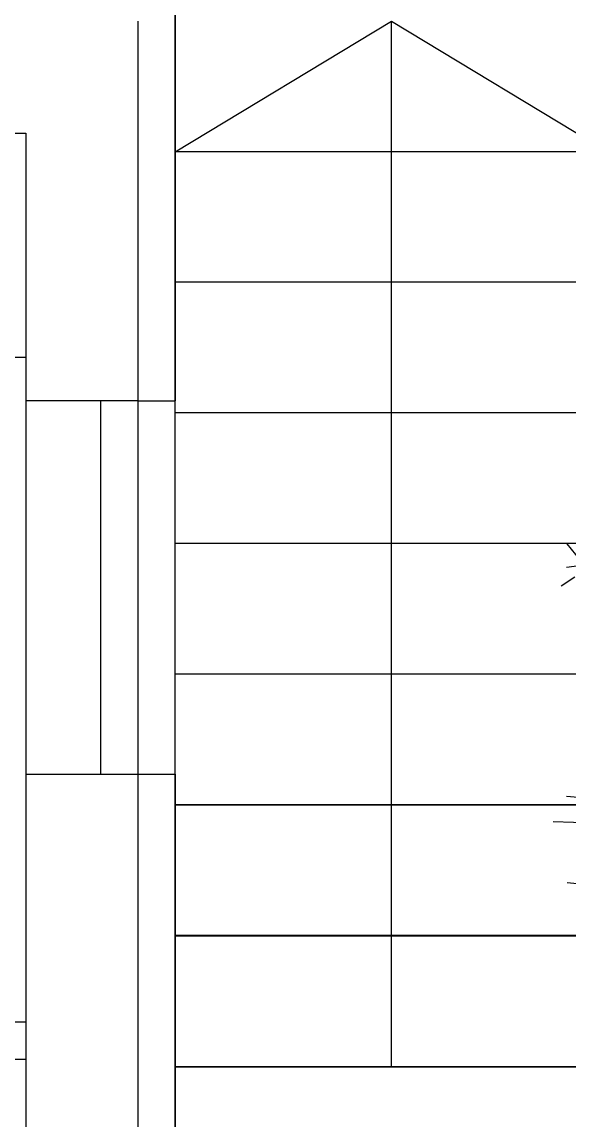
# Model space of a CAD drawing. Header units: millimetres. Extents: x 465413 to 948826, y 2516576 to 3795663.
# Drawn here: x 884245 to 885709, y 2793799 to 2796740 of the extents above; entities that cross this region are included whole.
import ezdxf

# ---------------------------------------------------------------- set-up
doc = ezdxf.new("R2010")
doc.units = ezdxf.units.MM
for name, color, linetype in [('MUR-POH', 64, 'Continuous'), ('MUR_POH', 64, 'Continuous'), ('MUR_REZ', 3, 'Continuous'), ('NAB_ZAR', 14, 'Continuous')]:
    doc.layers.add(name, color=color, linetype=linetype)

# ---------------------------------------------------------------- blocks, each defined once
blk = doc.blocks.new('TREE_P~1')
at = {"color": 0, "linetype": 'ByBlock'}
for p, q in [((-91, 617), (-146, 823)), ((-144, 815), (-141, 678)), ((-144, 785), (-67, 675)), ((88, 731), (13, 620)), ((68, 497), (88, 731)), ((88, 731), (145, 597)), ((-74, 518), (-92, 615)), ((227, 448), (396, 643)), ((396, 643), (233, 575)), ((356, 462), (396, 643)), ((396, 643), (356, 462)), ((58, 51), (61, 490)), ((-686, 433), (-460, 411)), ((-411, 286), (-686, 433)), ((-683, 433), (-557, 280)), ((-25, 213), (-158, 402)), ((-155, 398), (-23, 279)), ((-144, 381), (-86, 225)), ((58, 51), (227, 439)), ((227, 439), (227, 439)), ((-70, 138), (-396, 279)), ((531, 301), (300, 239)), ((301, 157), (531, 301)), ((531, 301), (386, 139)), ((-587, 150), (-847, 156)), ((-838, 156), (-686, 209)), ((-830, 158), (-686, 104)), ((-454, 136), (-580, 144)), ((58, 51), (-25, 213)), ((58, 51), (301, 157)), ((68, 53), (735, 131)), ((735, 131), (964, 180)), ((955, 178), (762, 184)), ((953, 178), (804, 94)), ((58, 51), (-265, -257)), ((-75, 14), (-259, -53)), ((58, 51), (49, -99)), ((58, 51), (68, 53)), ((68, 53), (70, 55)), ((70, 55), (124, 4)), ((342, 14), (483, 8)), ((449, 9), (666, -79)), ((642, -75), (541, 21)), ((-259, -53), (-528, -153)), ((-519, -150), (-412, -35)), ((46, -196), (7, -102)), ((49, -99), (41, -212)), ((41, -205), (92, -109)), ((129, -57), (273, -223)), ((663, -78), (489, -55)), ((-515, -148), (-337, -147)), ((272, -229), (376, -379)), ((-277, -256), (-593, -450)), ((-587, -447), (-440, -272)), ((-80, -354), (-204, -503)), ((104, -354), (129, -446)), ((379, -386), (264, -311)), ((378, -381), (343, -249)), ((-560, -430), (-329, -360)), ((-204, -504), (-64, -427)), ((-203, -502), (-165, -368)), ((129, -446), (167, -623)), ((167, -623), (187, -469)), ((164, -610), (84, -507))]:
    blk.add_line(p, q, dxfattribs=at)
for centre, radius, start, end in [((621, 817), 639, 140.563, 197.8988), ((-346, 896), 575, 328.6458, 34.5329), ((265, 966), 498, 170.3029, 215.3262), ((-373, 767), 319, 343.2534, 62.5239), ((608, 493), 384, 77.7318, 167.6805), ((208, 924), 485, 287.7269, 353.3689), ((-832, 148), 455, 35.1725, 122.5976), ((55, 507), 315, 161.4501, 243.415), ((-406, 259), 384, 2.9136, 65.0019), ((-512, 1038), 759, 221.8384, 266.6027), ((590, 202), 293, 55.2824, 172.6291), ((430, 464), 328, 262.2896, 356.2544), ((966, 46), 246, 51.1111, 145.9654), ((865, 380), 292, 257.8549, 330.7421), ((-772, -49), 272, 71.6414, 139.5892), ((-803, 480), 394, 243.5199, 287.2599), ((-249, -205), 350, 44.3837, 127.1057), ((-389, -2096), 2171, 79.6239, 91.8656), ((202, -190), 210, 354.7987, 111.9005), ((100, -333), 335, 21.6922, 85.2277), ((578, -268), 292, 21.4559, 97.3107), ((-396, -415), 380, 92.4489, 147.0817), ((34, -216), 118, 103.4106, 268.148), ((46, -217), 118, 262.5922, 66.6581), ((746, 150), 329, 218.6232, 288.4099), ((-577, 134), 369, 248.0932, 310.529), ((-299, -859), 603, 103.499, 156.8265), ((490, -290), 227, 185.1842, 278.9266), ((229, -522), 296, 1.4924, 67.3597), ((-812, -49), 574, 265.8156, 327.2626), ((-91, -572), 217, 109.8936, 199.3062), ((-275, -434), 211, 264.4232, 2.0221), ((41, -678), 255, 337.3115, 55.0978), ((257, -587), 190, 155.1092, 275.9038)]:
    blk.add_arc(centre, radius, start, end, dxfattribs=at)

msp = doc.modelspace()

# ---------------------------------------------------------------- linework, layer by layer
at = {"layer": 'MUR-POH', "color": 252}
for p, q in [((885703.4, 2795342), (885749.7, 2795285)), ((885749.7, 2795285), (885702, 2795279.4)), ((885724.6, 2795253.1), (885687.8, 2795229.3)), ((885837.9, 2794655), (885702.1, 2794665.4)), ((885787.9, 2794593.8), (885667, 2794598.2)), ((885813.6, 2794423.3), (885703.9, 2794434.7))]:
    msp.add_line(p, q, dxfattribs=at)
at = {"layer": 'MUR-POH', "color": 1}
for points in [[(884654.8, 2796392.2), (885233.8, 2796742.2), (885812.8, 2796392.2)], [(885233.8, 2793939.7), (885233.8, 2796742.2)], [(885812.8, 2796392.2), (884654.8, 2796392.2)], [(885812.8, 2796043.4), (884654.8, 2796043.4)], [(885812.8, 2795693.4), (884654.8, 2795693.4)], [(885812.8, 2795343.4), (884654.8, 2795343.4)], [(885812.8, 2794993.4), (884654.8, 2794993.4)], [(885812.8, 2794643.4), (884654.8, 2794643.4)], [(885812.8, 2794642.2), (884654.8, 2794642.2)], [(885812.8, 2794293.4), (884654.8, 2794293.4)], [(885812.8, 2794292.2), (884654.8, 2794292.2)], [(885812.8, 2793942.2), (884654.8, 2793942.2)], [(885812.8, 2793941), (884654.8, 2793941)]]:
    msp.add_lwpolyline(points, dxfattribs=at)
at = {"layer": 'MUR_POH'}
for p, q in [((884654.8, 2795725.7), (884654.8, 2796842.2)), ((884654.8, 2795725.7), (884654.8, 2796842.2)), ((884654.8, 2793445.5), (884654.8, 2794725.7)), ((884654.8, 2793445.5), (884654.8, 2794725.7))]:
    msp.add_line(p, q, dxfattribs=at)
at = {"layer": 'MUR_POH', "flags": 128}
for points in [[(884654.8, 2796842.2), (884654.8, 2795725.7)], [(884654.8, 2796842.2), (884654.8, 2795725.7)], [(884254.8, 2795725.7), (884254.8, 2794725.7)], [(884454.8, 2795725.7), (884454.8, 2794725.7)], [(884554.8, 2795725.7), (884654.8, 2795725.7)], [(884554.8, 2795725.7), (884554.8, 2794725.7)], [(884554.8, 2795725.7), (884654.8, 2795725.7)], [(884654.8, 2794725.7), (884654.8, 2795725.7)], [(884654.8, 2794725.7), (884654.8, 2795725.7)], [(884554.8, 2794725.7), (884654.8, 2794725.7)], [(884554.8, 2794725.7), (884654.8, 2794725.7)], [(884654.8, 2794725.7), (884654.8, 2793445.5)], [(884654.8, 2794725.7), (884654.8, 2793445.5)]]:
    msp.add_lwpolyline(points, dxfattribs=at)
at = {"layer": 'MUR_REZ'}
for q in [(884254.8, 2795725.7), (884254.8, 2796442.2)]:
    msp.add_line((884254.8, 2796442.2), q, dxfattribs=at)
at = {"layer": 'MUR_REZ', "flags": 128}
for points in [[(884554.8, 2796742.2), (884554.8, 2795725.7)], [(883054.8, 2796442.2), (884254.8, 2796442.2)], [(884554.8, 2795725.7), (884254.8, 2795725.7)], [(884254.8, 2794725.7), (884254.8, 2793445.5)], [(884254.8, 2794725.7), (884554.8, 2794725.7)], [(884554.8, 2794725.7), (884554.8, 2793445.5)], [(884254.8, 2794061.7), (882439, 2794061.7)], [(884254.8, 2793961.7), (882439, 2793961.7)]]:
    msp.add_lwpolyline(points, dxfattribs=at)
at = {"layer": 'NAB_ZAR', "flags": 128}
msp.add_lwpolyline([(881304.5, 2795842.2), (884254.8, 2795842.2)], dxfattribs=at)

# ---------------------------------------------------------------- block references
at = {"layer": 'MUR_POH', "xscale": -0.2489445254583281, "yscale": 0.2489445254583281, "zscale": 0.2489445254583282, "rotation": 161.758096690175}
msp.add_blockref('TREE_P~1', (884056.5, 2793768.8), dxfattribs=at)

doc.saveas('drawing.dxf')
